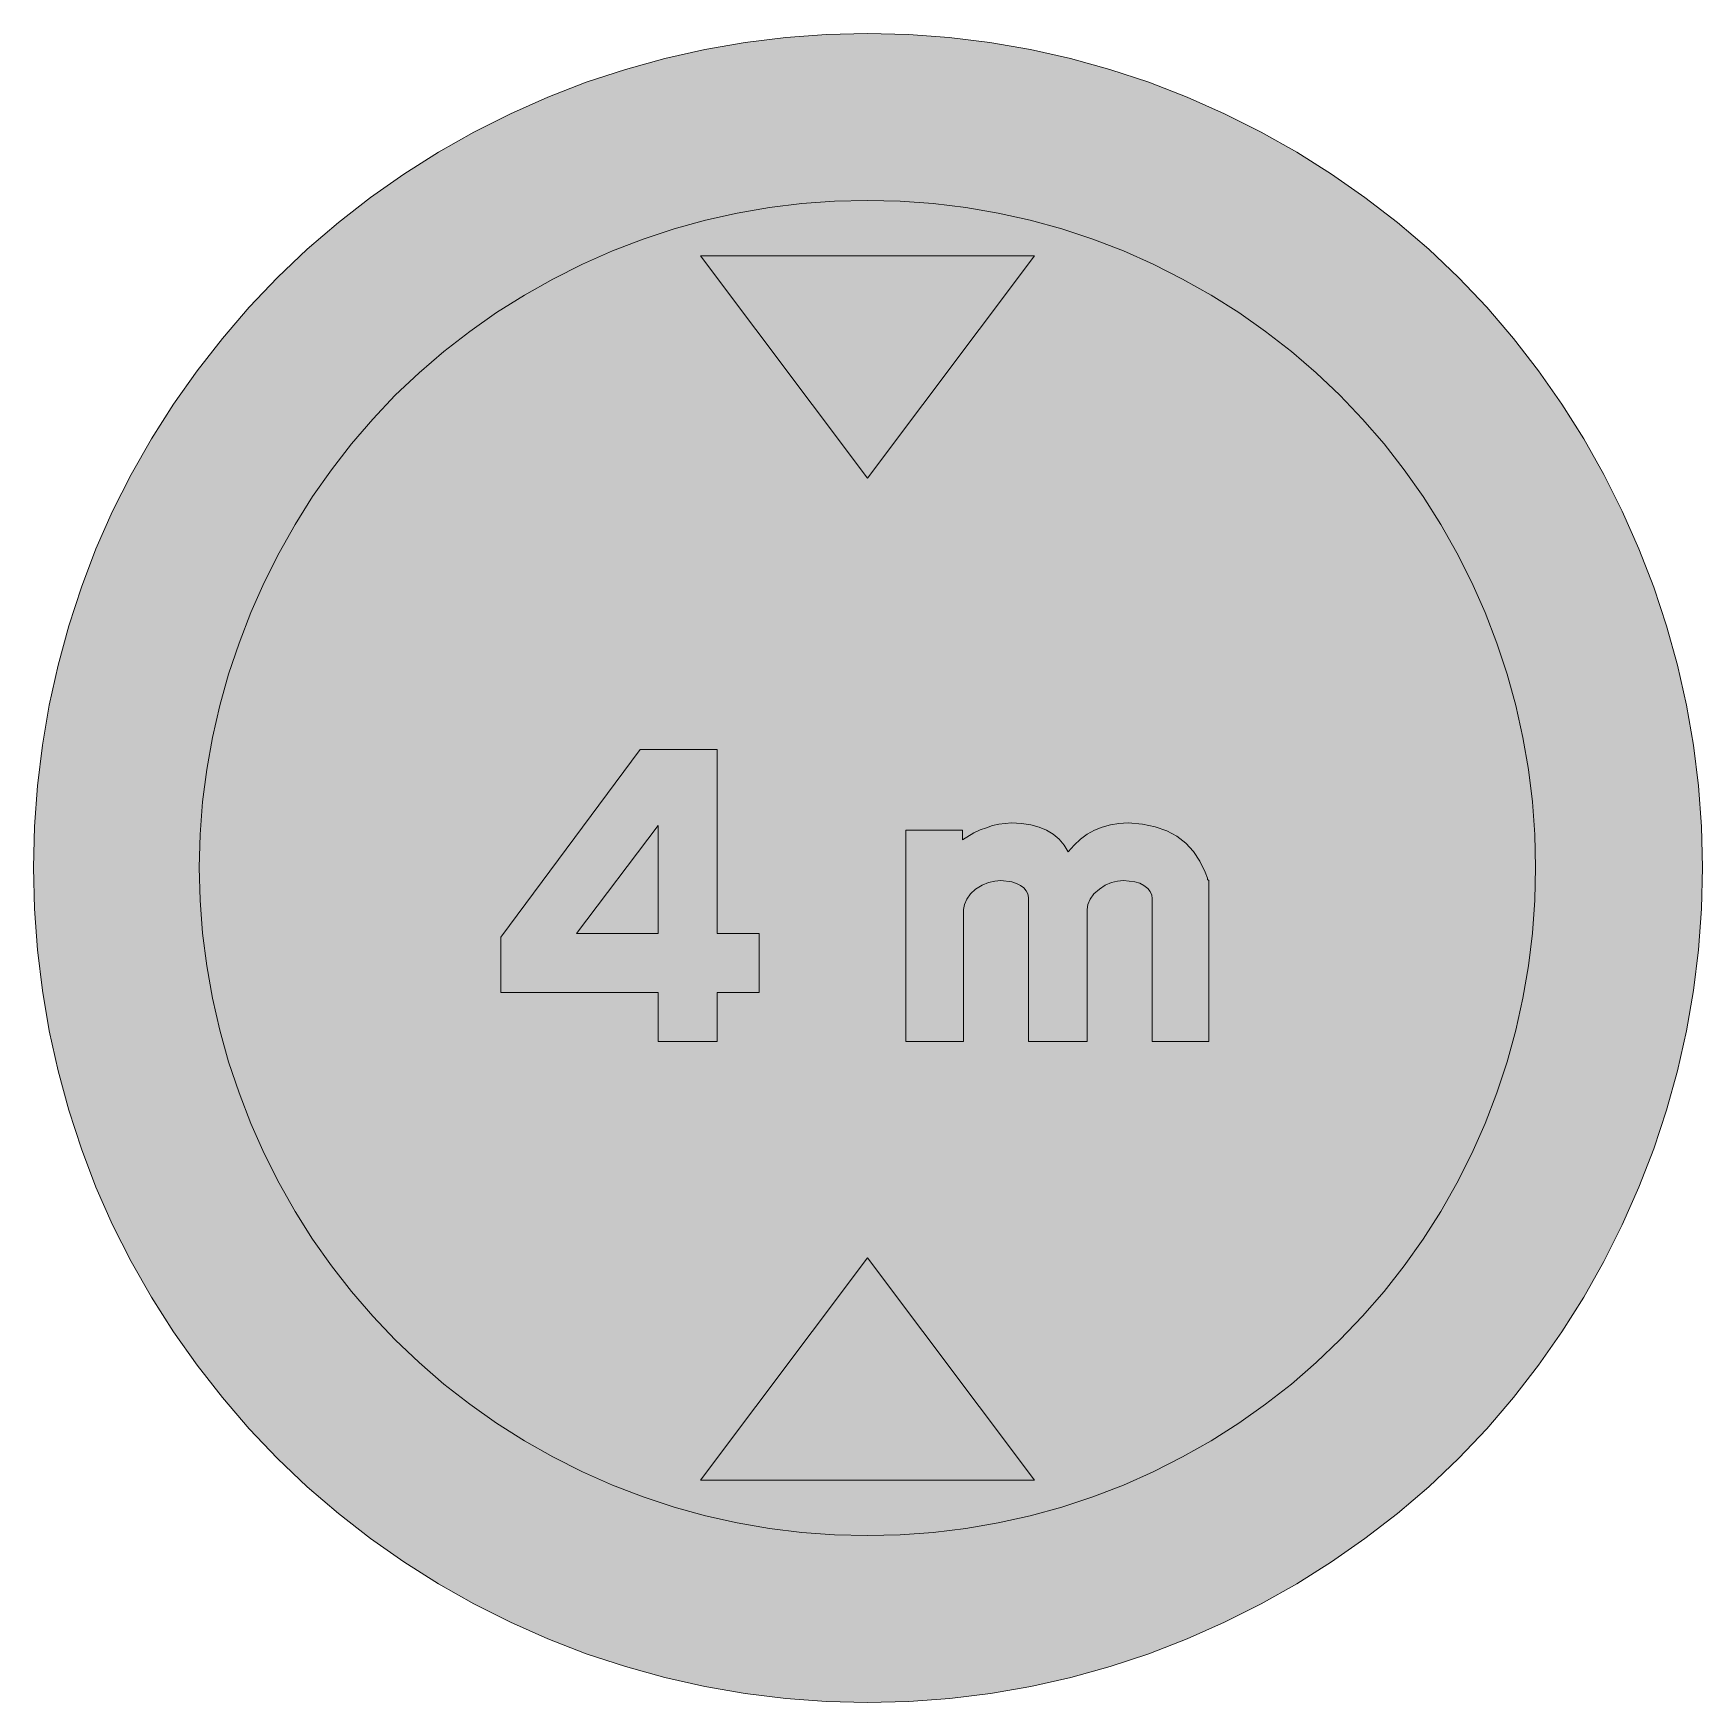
# Model space of a CAD drawing. Header units: metres. Extents: x 160 to 410, y 11 to 261.
import ezdxf

# ---------------------------------------------------------------- set-up
doc = ezdxf.new("R2010")
doc.units = ezdxf.units.M
for name, color, linetype, true_color in [('FILL_BLACK_000000', 7, 'Continuous', 0x000000), ('FILL_RED_FF0000', 7, 'Continuous', 0xff0000), ('FILL_WHITE_FFFFFF', 7, 'Continuous', 0xffffff)]:
    doc.layers.add(name, color=color, linetype=linetype, true_color=true_color)

msp = doc.modelspace()

# ---------------------------------------------------------------- hatches: boundary and pattern name
at = {"layer": 'FILL_BLACK_000000', "true_color": 0x000000}
h = msp.add_hatch(color=7, dxfattribs=at)
h.dxf.hatch_style = 1
h.paths.add_polyline_path([(259.74, 227.7), (309.78, 227.7), (284.76, 194.4), (259.74, 227.7)])
h = msp.add_hatch(color=7, dxfattribs=at)
h.dxf.hatch_style = 1
h.paths.add_polyline_path([(268.56, 117.36), (262.26, 117.36), (262.26, 109.98), (253.44, 109.98), (253.44, 117.36), (229.86, 117.36), (229.86, 125.64), (250.74, 153.72), (262.26, 153.72), (262.26, 126.18), (268.56, 126.18), (268.56, 117.36)])
h.paths.add_polyline_path([(253.44, 126.18), (253.44, 142.38), (241.2, 126.18), (253.44, 126.18)], flags=16)
h = msp.add_hatch(color=7, dxfattribs=at)
h.dxf.hatch_style = 1
h.paths.add_polyline_path([(322.23, 134.03), (321.3, 133.81), (320.37, 133.42), (319.5, 132.84), (318.69, 132.11), (318.13, 131.31), (317.8, 130.51), (317.7, 129.78), (317.7, 109.98), (308.88, 109.98), (308.88, 131.58), (308.8, 132.1), (308.56, 132.58), (308.19, 133.01), (307.69, 133.38), (307.08, 133.68), (306.37, 133.91), (304.74, 134.1), (303.87, 134.03), (302.92, 133.81), (301.93, 133.42), (300.96, 132.84), (300.22, 132.11), (299.65, 131.31), (299.29, 130.51), (299.16, 129.78), (299.16, 109.98), (290.52, 109.98), (290.52, 141.66), (298.98, 141.66), (298.98, 140.22), (300.71, 141.25), (301.64, 141.69), (302.58, 142.02), (303.52, 142.36), (304.47, 142.58), (306.36, 142.74), (307.85, 142.67), (309.23, 142.47), (310.48, 142.13), (311.6, 141.66), (312.6, 141.05), (313.47, 140.31), (314.21, 139.43), (314.82, 138.42), (315.72, 139.43), (316.68, 140.31), (317.7, 141.05), (318.78, 141.66), (319.93, 142.13), (321.15, 142.47), (322.44, 142.67), (323.82, 142.74), (325.95, 142.56), (327.87, 142.17), (329.6, 141.56), (331.13, 140.74), (332.47, 139.7), (333.62, 138.46), (334.57, 137.01), (335.34, 135.36), (335.7, 134.46), (335.72, 134.28), (335.88, 134.1), (335.88, 133.56), (335.88, 132.84), (335.88, 109.98), (327.42, 109.98), (327.42, 131.4), (327.35, 131.94), (327.13, 132.46), (326.74, 132.94), (326.16, 133.38), (325.56, 133.72), (324.83, 133.94), (323.1, 134.1), (322.23, 134.03)])
h = msp.add_hatch(color=7, dxfattribs=at)
h.dxf.hatch_style = 1
h.paths.add_polyline_path([(309.78, 44.28), (259.74, 44.28), (284.76, 77.58), (309.78, 44.28)])
at = {"layer": 'FILL_RED_FF0000', "true_color": 0xff0000}
h = msp.add_hatch(color=7, dxfattribs=at)
h.dxf.hatch_style = 1
h.paths.add_polyline_path([(409.71, 129.89), (409.26, 123.74), (408.5, 117.64), (407.45, 111.6), (406.11, 105.63), (404.47, 99.73), (402.54, 93.92), (400.32, 88.2), (397.82, 82.54), (395.06, 77.03), (392.05, 71.69), (388.78, 66.51), (385.26, 61.5), (381.51, 56.66), (377.53, 52), (373.32, 47.52), (368.83, 43.31), (364.15, 39.33), (359.29, 35.58), (354.26, 32.06), (349.07, 28.79), (343.73, 25.78), (338.25, 23.02), (332.64, 20.52), (326.92, 18.3), (321.11, 16.37), (315.21, 14.73), (309.24, 13.39), (303.2, 12.34), (297.1, 11.58), (290.95, 11.13), (284.76, 10.98), (278.63, 11.13), (272.52, 11.58), (266.45, 12.34), (260.41, 13.39), (254.43, 14.73), (248.51, 16.37), (242.66, 18.3), (236.88, 20.52), (231.28, 23.02), (225.82, 25.78), (220.51, 28.79), (215.35, 32.06), (210.35, 35.58), (205.52, 39.33), (200.86, 43.31), (196.38, 47.52), (192.16, 52), (188.16, 56.66), (184.38, 61.5), (180.83, 66.51), (177.53, 71.69), (174.48, 77.03), (171.7, 82.54), (169.2, 88.2), (167.04, 93.92), (165.16, 99.73), (163.55, 105.63), (162.22, 111.6), (161.19, 117.64), (160.44, 123.74), (159.99, 129.89), (159.84, 136.08), (159.99, 142.21), (160.44, 148.32), (161.19, 154.38), (162.22, 160.4), (163.55, 166.36), (165.16, 172.25), (167.04, 178.06), (169.2, 183.78), (171.7, 189.44), (174.48, 194.95), (177.53, 200.29), (180.83, 205.47), (184.38, 210.48), (188.16, 215.32), (192.16, 219.98), (196.38, 224.46), (200.86, 228.67), (205.52, 232.65), (210.35, 236.4), (215.35, 239.92), (220.51, 243.19), (225.82, 246.2), (231.28, 248.96), (236.88, 251.46), (242.66, 253.68), (248.51, 255.61), (254.43, 257.25), (260.41, 258.59), (266.45, 259.64), (272.52, 260.4), (278.63, 260.85), (284.76, 261), (290.9, 260.85), (297.03, 260.4), (303.12, 259.64), (309.17, 258.59), (315.16, 257.25), (321.08, 255.61), (326.91, 253.68), (332.64, 251.46), (338.25, 248.96), (343.73, 246.2), (349.07, 243.19), (354.26, 239.92), (359.29, 236.4), (364.15, 232.65), (368.83, 228.67), (373.32, 224.46), (377.53, 219.98), (381.51, 215.32), (385.26, 210.48), (388.78, 205.47), (392.05, 200.29), (395.06, 194.95), (397.82, 189.44), (400.32, 183.78), (402.54, 178.06), (404.47, 172.25), (406.11, 166.36), (407.45, 160.4), (408.5, 154.38), (409.26, 148.32), (409.71, 142.21), (409.86, 136.08), (409.71, 129.89)])
at = {"layer": 'FILL_WHITE_FFFFFF', "true_color": 0xffffff}
h = msp.add_hatch(color=7, dxfattribs=at)
h.dxf.hatch_style = 1
h.paths.add_polyline_path([(384.72, 131.15), (384.37, 126.24), (383.78, 121.35), (382.95, 116.5), (381.89, 111.71), (380.59, 106.97), (379.05, 102.31), (377.28, 97.74), (375.28, 93.21), (373.07, 88.8), (370.64, 84.53), (368.01, 80.39), (365.18, 76.4), (362.14, 72.55), (358.92, 68.87), (355.5, 65.34), (351.97, 61.92), (348.26, 58.7), (344.39, 55.66), (340.38, 52.83), (336.23, 50.2), (331.96, 47.77), (327.58, 45.56), (323.1, 43.56), (318.53, 41.79), (313.87, 40.25), (309.13, 38.95), (304.33, 37.89), (299.49, 37.06), (294.6, 36.47), (289.69, 36.12), (284.76, 36), (279.84, 36.12), (274.95, 36.47), (270.09, 37.06), (265.27, 37.89), (260.51, 38.95), (255.8, 40.25), (251.16, 41.79), (246.6, 43.56), (242.07, 45.56), (237.66, 47.77), (233.38, 50.2), (229.23, 52.83), (225.21, 55.66), (221.34, 58.7), (217.61, 61.92), (214.02, 65.34), (210.66, 68.87), (207.48, 72.55), (204.48, 76.4), (201.67, 80.39), (199.05, 84.53), (196.63, 88.8), (194.42, 93.21), (192.42, 97.74), (190.64, 102.31), (189.08, 106.97), (187.76, 111.71), (186.66, 116.5), (185.8, 121.35), (185.18, 126.24), (184.81, 131.15), (184.68, 136.08), (184.81, 141), (185.18, 145.89), (185.8, 150.75), (186.66, 155.56), (187.76, 160.33), (189.08, 165.04), (190.64, 169.68), (192.42, 174.24), (194.42, 178.77), (196.63, 183.18), (199.05, 187.46), (201.67, 191.61), (204.48, 195.63), (207.48, 199.5), (210.66, 203.23), (214.02, 206.82), (217.61, 210.18), (221.34, 213.36), (225.21, 216.36), (229.23, 219.17), (233.38, 221.79), (237.66, 224.21), (242.07, 226.42), (246.6, 228.42), (251.16, 230.19), (255.8, 231.73), (260.51, 233.03), (265.27, 234.09), (270.09, 234.92), (274.95, 235.51), (279.84, 235.86), (284.76, 235.98), (289.69, 235.86), (294.6, 235.51), (299.49, 234.92), (304.33, 234.09), (309.13, 233.03), (313.87, 231.73), (318.53, 230.19), (323.1, 228.42), (327.58, 226.42), (331.96, 224.21), (336.23, 221.79), (340.38, 219.17), (344.39, 216.36), (348.26, 213.36), (351.97, 210.18), (355.5, 206.82), (358.92, 203.23), (362.14, 199.5), (365.18, 195.63), (368.01, 191.61), (370.64, 187.46), (373.07, 183.18), (375.28, 178.77), (377.28, 174.24), (379.05, 169.68), (380.59, 165.04), (381.89, 160.33), (382.95, 155.56), (383.78, 150.75), (384.37, 145.89), (384.72, 141), (384.84, 136.08), (384.72, 131.15)])

# ---------------------------------------------------------------- linework, layer by layer
at = {"layer": 'FILL_BLACK_000000', "lineweight": 0, "true_color": 0x000000}
for points in [[(259.74, 227.7), (309.78, 227.7), (284.76, 194.4)], [(268.56, 117.36), (262.26, 117.36), (262.26, 109.98), (253.44, 109.98), (253.44, 117.36), (229.86, 117.36), (229.86, 125.64), (250.74, 153.72), (262.26, 153.72), (262.26, 126.18), (268.56, 126.18)], [(322.23, 134.03), (321.3, 133.81), (320.37, 133.42), (319.5, 132.84), (318.69, 132.11), (318.13, 131.31), (317.8, 130.51), (317.7, 129.78), (317.7, 109.98), (308.88, 109.98), (308.88, 131.58), (308.8, 132.1), (308.56, 132.58), (308.19, 133.01), (307.69, 133.38), (307.08, 133.68), (306.37, 133.91), (304.74, 134.1), (303.87, 134.03), (302.92, 133.81), (301.93, 133.42), (300.96, 132.84), (300.22, 132.11), (299.65, 131.31), (299.29, 130.51), (299.16, 129.78), (299.16, 109.98), (290.52, 109.98), (290.52, 141.66), (298.98, 141.66), (298.98, 140.22), (300.71, 141.25), (301.64, 141.69), (302.58, 142.02), (303.52, 142.36), (304.47, 142.58), (306.36, 142.74), (307.85, 142.67), (309.23, 142.47), (310.48, 142.13), (311.6, 141.66), (312.6, 141.05), (313.47, 140.31), (314.21, 139.43), (314.82, 138.42), (315.72, 139.43), (316.68, 140.31), (317.7, 141.05), (318.78, 141.66), (319.93, 142.13), (321.15, 142.47), (322.44, 142.67), (323.82, 142.74), (325.95, 142.56), (327.87, 142.17), (329.6, 141.56), (331.13, 140.74), (332.47, 139.7), (333.62, 138.46), (334.57, 137.01), (335.34, 135.36), (335.7, 134.46), (335.72, 134.28), (335.88, 134.1), (335.88, 133.56), (335.88, 132.84), (335.88, 109.98), (327.42, 109.98), (327.42, 131.4), (327.35, 131.94), (327.13, 132.46), (326.74, 132.94), (326.16, 133.38), (325.56, 133.72), (324.83, 133.94), (323.1, 134.1)], [(253.44, 126.18), (253.44, 142.38), (241.2, 126.18)], [(309.78, 44.28), (259.74, 44.28), (284.76, 77.58)]]:
    msp.add_lwpolyline(points, close=True, dxfattribs=at)
at = {"layer": 'FILL_RED_FF0000', "lineweight": 0, "true_color": 0xff0000}
msp.add_lwpolyline([(409.71, 129.89), (409.26, 123.74), (408.5, 117.64), (407.45, 111.6), (406.11, 105.63), (404.47, 99.73), (402.54, 93.92), (400.32, 88.2), (397.82, 82.54), (395.06, 77.03), (392.05, 71.69), (388.78, 66.51), (385.26, 61.5), (381.51, 56.66), (377.53, 52), (373.32, 47.52), (368.83, 43.31), (364.15, 39.33), (359.29, 35.58), (354.26, 32.06), (349.07, 28.79), (343.73, 25.78), (338.25, 23.02), (332.64, 20.52), (326.92, 18.3), (321.11, 16.37), (315.21, 14.73), (309.24, 13.39), (303.2, 12.34), (297.1, 11.58), (290.95, 11.13), (284.76, 10.98), (278.63, 11.13), (272.52, 11.58), (266.45, 12.34), (260.41, 13.39), (254.43, 14.73), (248.51, 16.37), (242.66, 18.3), (236.88, 20.52), (231.28, 23.02), (225.82, 25.78), (220.51, 28.79), (215.35, 32.06), (210.35, 35.58), (205.52, 39.33), (200.86, 43.31), (196.38, 47.52), (192.16, 52), (188.16, 56.66), (184.38, 61.5), (180.83, 66.51), (177.53, 71.69), (174.48, 77.03), (171.7, 82.54), (169.2, 88.2), (167.04, 93.92), (165.16, 99.73), (163.55, 105.63), (162.22, 111.6), (161.19, 117.64), (160.44, 123.74), (159.99, 129.89), (159.84, 136.08), (159.99, 142.21), (160.44, 148.32), (161.19, 154.38), (162.22, 160.4), (163.55, 166.36), (165.16, 172.25), (167.04, 178.06), (169.2, 183.78), (171.7, 189.44), (174.48, 194.95), (177.53, 200.29), (180.83, 205.47), (184.38, 210.48), (188.16, 215.32), (192.16, 219.98), (196.38, 224.46), (200.86, 228.67), (205.52, 232.65), (210.35, 236.4), (215.35, 239.92), (220.51, 243.19), (225.82, 246.2), (231.28, 248.96), (236.88, 251.46), (242.66, 253.68), (248.51, 255.61), (254.43, 257.25), (260.41, 258.59), (266.45, 259.64), (272.52, 260.4), (278.63, 260.85), (284.76, 261), (290.9, 260.85), (297.03, 260.4), (303.12, 259.64), (309.17, 258.59), (315.16, 257.25), (321.08, 255.61), (326.91, 253.68), (332.64, 251.46), (338.25, 248.96), (343.73, 246.2), (349.07, 243.19), (354.26, 239.92), (359.29, 236.4), (364.15, 232.65), (368.83, 228.67), (373.32, 224.46), (377.53, 219.98), (381.51, 215.32), (385.26, 210.48), (388.78, 205.47), (392.05, 200.29), (395.06, 194.95), (397.82, 189.44), (400.32, 183.78), (402.54, 178.06), (404.47, 172.25), (406.11, 166.36), (407.45, 160.4), (408.5, 154.38), (409.26, 148.32), (409.71, 142.21), (409.86, 136.08)], close=True, dxfattribs=at)
at = {"layer": 'FILL_WHITE_FFFFFF', "lineweight": 0, "true_color": 0xff0000}
msp.add_lwpolyline([(384.72, 131.15), (384.37, 126.24), (383.78, 121.35), (382.95, 116.5), (381.89, 111.71), (380.59, 106.97), (379.05, 102.31), (377.28, 97.74), (375.28, 93.21), (373.07, 88.8), (370.64, 84.53), (368.01, 80.39), (365.18, 76.4), (362.14, 72.55), (358.92, 68.87), (355.5, 65.34), (351.97, 61.92), (348.26, 58.7), (344.39, 55.66), (340.38, 52.83), (336.23, 50.2), (331.96, 47.77), (327.58, 45.56), (323.1, 43.56), (318.53, 41.79), (313.87, 40.25), (309.13, 38.95), (304.33, 37.89), (299.49, 37.06), (294.6, 36.47), (289.69, 36.12), (284.76, 36), (279.84, 36.12), (274.95, 36.47), (270.09, 37.06), (265.27, 37.89), (260.51, 38.95), (255.8, 40.25), (251.16, 41.79), (246.6, 43.56), (242.07, 45.56), (237.66, 47.77), (233.38, 50.2), (229.23, 52.83), (225.21, 55.66), (221.34, 58.7), (217.61, 61.92), (214.02, 65.34), (210.66, 68.87), (207.48, 72.55), (204.48, 76.4), (201.67, 80.39), (199.05, 84.53), (196.63, 88.8), (194.42, 93.21), (192.42, 97.74), (190.64, 102.31), (189.08, 106.97), (187.76, 111.71), (186.66, 116.5), (185.8, 121.35), (185.18, 126.24), (184.81, 131.15), (184.68, 136.08), (184.81, 141), (185.18, 145.89), (185.8, 150.75), (186.66, 155.56), (187.76, 160.33), (189.08, 165.04), (190.64, 169.68), (192.42, 174.24), (194.42, 178.77), (196.63, 183.18), (199.05, 187.46), (201.67, 191.61), (204.48, 195.63), (207.48, 199.5), (210.66, 203.23), (214.02, 206.82), (217.61, 210.18), (221.34, 213.36), (225.21, 216.36), (229.23, 219.17), (233.38, 221.79), (237.66, 224.21), (242.07, 226.42), (246.6, 228.42), (251.16, 230.19), (255.8, 231.73), (260.51, 233.03), (265.27, 234.09), (270.09, 234.92), (274.95, 235.51), (279.84, 235.86), (284.76, 235.98), (289.69, 235.86), (294.6, 235.51), (299.49, 234.92), (304.33, 234.09), (309.13, 233.03), (313.87, 231.73), (318.53, 230.19), (323.1, 228.42), (327.58, 226.42), (331.96, 224.21), (336.23, 221.79), (340.38, 219.17), (344.39, 216.36), (348.26, 213.36), (351.97, 210.18), (355.5, 206.82), (358.92, 203.23), (362.14, 199.5), (365.18, 195.63), (368.01, 191.61), (370.64, 187.46), (373.07, 183.18), (375.28, 178.77), (377.28, 174.24), (379.05, 169.68), (380.59, 165.04), (381.89, 160.33), (382.95, 155.56), (383.78, 150.75), (384.37, 145.89), (384.72, 141), (384.84, 136.08)], close=True, dxfattribs=at)

doc.saveas('drawing.dxf')
